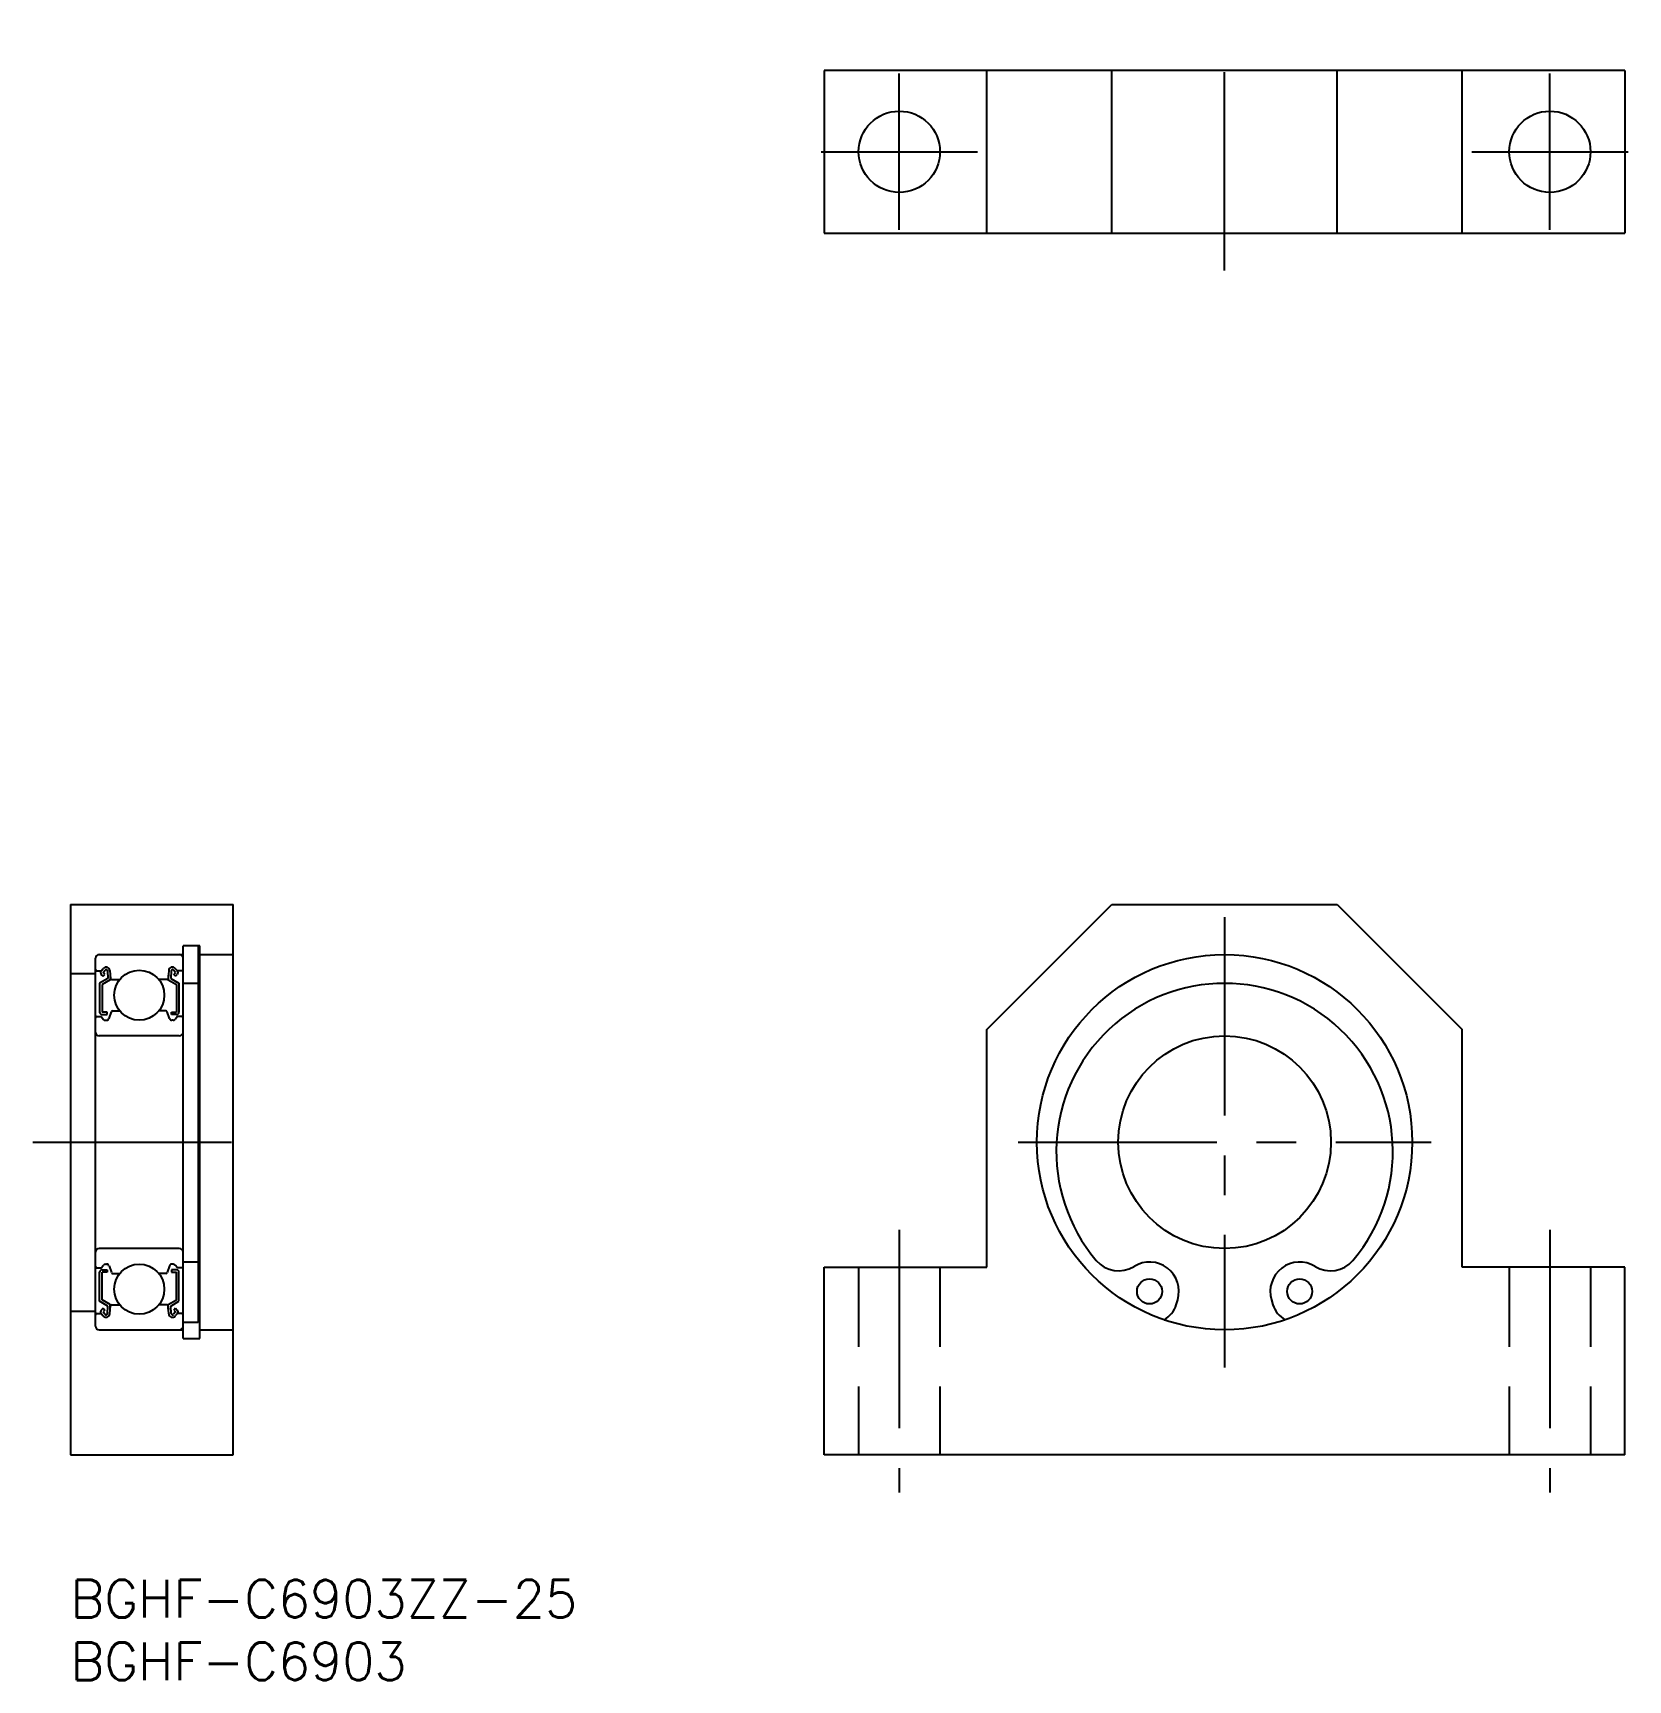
# Model space of a CAD drawing. Extents: x -3 to 125, y -8 to 124.
import ezdxf

# ---------------------------------------------------------------- set-up
doc = ezdxf.new("R2010")
doc.units = 0
doc.header["$LTSCALE"] = 0.5
doc.linetypes.add('CENTER', pattern=[50.8, 31.75, -6.35, 6.35, -6.35])
doc.linetypes.add('DASHED', pattern=[19.05, 12.7, -6.35])
for name, color, linetype in [('MSM_CENTER', 1, 'CENTER'), ('MSM_CONTINUOUS', 7, 'CONTINUOUS'), ('MSM_DASHED', 4, 'DASHED'), ('MSM_PART_NUMBER', 7, 'CONTINUOUS')]:
    doc.layers.add(name, color=color, linetype=linetype)
doc.styles.get("Standard").update_dxf_attribs({"font": 'txt.shx', "height": 3, "bigfont": 'bigfont.shx'})

msp = doc.modelspace()

# ---------------------------------------------------------------- linework, layer by layer
at = {"layer": 'MSM_CENTER'}
for p, q in [((92.25, 104.68), (92.25, 123.68)), ((66.25, 107.93), (66.25, 120.43)), ((118.25, 107.93), (118.25, 120.43)), ((60, 114.18), (72.5, 114.18)), ((112, 114.18), (124.5, 114.18)), ((92.25, 53), (92.25, 17)), ((-3, 35), (16, 35)), ((75.75, 35), (108.75, 35)), ((66.25, 28), (66.25, 7)), ((118.25, 28), (118.25, 7))]:
    msp.add_line(p, q, dxfattribs=at)
at = {"layer": 'MSM_CONTINUOUS'}
for p, q in [((124.25, 120.68), (60.25, 120.68)), ((60.25, 120.68), (60.25, 107.68)), ((73.25, 107.68), (73.25, 120.68)), ((83.25, 107.68), (83.25, 120.68)), ((101.25, 107.68), (101.25, 120.68)), ((111.25, 107.68), (111.25, 120.68)), ((124.25, 120.68), (124.25, 107.68)), ((60.25, 107.68), (124.25, 107.68)), ((0, 54), (0, 10)), ((0, 54), (13, 54)), ((13, 10), (13, 54)), ((73.25, 44), (83.25, 54)), ((83.25, 54), (101.25, 54)), ((101.25, 54), (111.25, 44)), ((9, 19.3, -1.3), (9, 50.7, -1.3)), ((10.35, 50.7, -2.6), (9, 50.7, -2.6)), ((10.2, 50.7, -1.3), (10.2, 20.58, -1.3)), ((10.35, 19.3, -1.4), (10.35, 50.7, -1.4)), ((2, 20.3, -1.3), (2, 49.7, -1.3)), ((2.3, 50, -1.3), (9, 50, -1.3)), ((2.45, 48.69, -1.3), (2.62, 48.89, -1.3)), ((2.6, 48.56, -1.3), (2.77, 48.76, -1.3)), ((3.15, 48.72, -1.3), (3.2, 48.09, -1.3)), ((7.85, 48.72, -1.3), (7.8, 48.09, -1.3)), ((8.4, 48.56, -1.3), (8.23, 48.76, -1.3)), ((8.55, 48.69, -1.3), (8.38, 48.89, -1.3)), ((10.35, 50, -2.6), (13, 50, -2.6)), ((0, 48.5, -1.3), (2, 48.5, -1.3)), ((2.1, 48.7, -1.3), (2.46, 48.7, -1.3)), ((2.98, 48.1, -1.3), (2.33, 47.72, -1.3)), ((2.33, 47.72, -1.3), (2.33, 45.4, -1.3)), ((2.6, 48.27, -1.3), (2.46, 48.42, -1.3)), ((3.18, 47.98, -1.3), (2.53, 47.61, -1.3)), ((2.53, 47.61, -1.3), (2.53, 45.4, -1.3)), ((2.74, 48.42, -1.3), (2.6, 48.56, -1.3)), ((2.6, 48.27, -1.3), (2.74, 48.42, -1.3)), ((2.95, 48.7, -1.3), (2.98, 48.1, -1.3)), ((3.18, 48.35, -1.3), (3.18, 47.98, -1.3)), ((3.3, 48, -1.3), (3.94, 48, -1.3)), ((7.7, 48, -1.3), (7.06, 48, -1.3)), ((7.82, 48.35, -1.3), (7.82, 47.98, -1.3)), ((7.82, 47.98, -1.3), (8.47, 47.61, -1.3)), ((8.05, 48.7, -1.3), (8.02, 48.1, -1.3)), ((8.02, 48.1, -1.3), (8.67, 47.72, -1.3)), ((8.26, 48.42, -1.3), (8.4, 48.56, -1.3)), ((8.4, 48.27, -1.3), (8.26, 48.42, -1.3)), ((8.4, 48.27, -1.3), (8.54, 48.42, -1.3)), ((8.47, 47.61, -1.3), (8.47, 45.4, -1.3)), ((8.9, 48.7, -1.3), (8.54, 48.7, -1.3)), ((8.67, 47.72, -1.3), (8.67, 45.4, -1.3)), ((10.2, 47.7, -2.6), (9, 47.7, -2.6)), ((2.1, 45.05, -1.3), (2.45, 45.05, -1.3)), ((2.45, 45.05, -1.3), (2.64, 44.82, -1.3)), ((2.93, 45.4, -1.3), (2.53, 45.4, -1.3)), ((2.53, 45.2, -1.3), (2.93, 45.2, -1.3)), ((2.93, 45.2, -1.3), (2.93, 45.4, -1.3)), ((3.08, 44.88, -1.3), (3.28, 45.43, -1.3)), ((3.37, 45.5, -1.3), (3.94, 45.5, -1.3)), ((7.63, 45.5, -1.3), (7.06, 45.5, -1.3)), ((7.92, 44.88, -1.3), (7.72, 45.43, -1.3)), ((8.07, 45.4, -1.3), (8.47, 45.4, -1.3)), ((8.07, 45.2, -1.3), (8.07, 45.4, -1.3)), ((8.47, 45.2, -1.3), (8.07, 45.2, -1.3)), ((8.55, 45.05, -1.3), (8.36, 44.82, -1.3)), ((8.9, 45.05, -1.3), (8.55, 45.05, -1.3)), ((8.7, 43.5, -1.3), (2.3, 43.5, -1.3)), ((2.79, 44.75, -1.3), (2.89, 44.75, -1.3)), ((8.21, 44.75, -1.3), (8.11, 44.75, -1.3)), ((73.25, 25), (73.25, 44)), ((111.25, 25), (111.25, 44)), ((0, 35, -1.3), (0, 35, -1.3)), ((8.7, 26.5, -1.3), (2.3, 26.5, -1.3)), ((2.45, 24.95, -1.3), (2.64, 25.18, -1.3)), ((2.79, 25.25, -1.3), (2.89, 25.25, -1.3)), ((3.08, 25.12, -1.3), (3.28, 24.57, -1.3)), ((7.92, 25.12, -1.3), (7.72, 24.57, -1.3)), ((8.21, 25.25, -1.3), (8.11, 25.25, -1.3)), ((8.55, 24.95, -1.3), (8.36, 25.18, -1.3)), ((10.2, 25.42, -2.6), (9, 25.42, -2.6)), ((2.1, 24.95, -1.3), (2.45, 24.95, -1.3)), ((2.33, 22.28, -1.3), (2.33, 24.6, -1.3)), ((2.53, 24.8, -1.3), (2.93, 24.8, -1.3)), ((2.53, 22.39, -1.3), (2.53, 24.6, -1.3)), ((2.93, 24.6, -1.3), (2.53, 24.6, -1.3)), ((2.93, 24.8, -1.3), (2.93, 24.6, -1.3)), ((3.37, 24.5, -1.3), (3.94, 24.5, -1.3)), ((7.63, 24.5, -1.3), (7.06, 24.5, -1.3)), ((8.47, 24.8, -1.3), (8.07, 24.8, -1.3)), ((8.07, 24.8, -1.3), (8.07, 24.6, -1.3)), ((8.07, 24.6, -1.3), (8.47, 24.6, -1.3)), ((8.47, 22.39, -1.3), (8.47, 24.6, -1.3)), ((8.9, 24.95, -1.3), (8.55, 24.95, -1.3)), ((8.67, 22.28, -1.3), (8.67, 24.6, -1.3)), ((60.25, 25), (73.25, 25)), ((60.25, 10), (60.25, 25)), ((124.25, 25), (111.25, 25)), ((124.25, 10), (124.25, 25)), ((3.18, 22.02, -1.3), (2.53, 22.39, -1.3)), ((7.82, 22.02, -1.3), (8.47, 22.39, -1.3)), ((88.39, 22.01), (88.5, 22.4)), ((96, 22.4), (96.11, 22.01)), ((0, 21.5, -1.3), (2, 21.5, -1.3)), ((2.1, 21.3, -1.3), (2.46, 21.3, -1.3)), ((2.98, 21.9, -1.3), (2.33, 22.28, -1.3)), ((2.45, 21.31, -1.3), (2.62, 21.11, -1.3)), ((2.6, 21.73, -1.3), (2.46, 21.58, -1.3)), ((2.6, 21.73, -1.3), (2.74, 21.58, -1.3)), ((2.74, 21.58, -1.3), (2.6, 21.44, -1.3)), ((2.6, 21.44, -1.3), (2.77, 21.24, -1.3)), ((2.95, 21.3, -1.3), (2.98, 21.9, -1.3)), ((3.15, 21.28, -1.3), (3.2, 21.91, -1.3)), ((3.18, 21.65, -1.3), (3.18, 22.02, -1.3)), ((3.3, 22, -1.3), (3.94, 22, -1.3)), ((7.7, 22, -1.3), (7.06, 22, -1.3)), ((7.85, 21.28, -1.3), (7.8, 21.91, -1.3)), ((7.82, 21.65, -1.3), (7.82, 22.02, -1.3)), ((8.02, 21.9, -1.3), (8.67, 22.28, -1.3)), ((8.05, 21.3, -1.3), (8.02, 21.9, -1.3)), ((8.4, 21.44, -1.3), (8.23, 21.24, -1.3)), ((8.4, 21.73, -1.3), (8.26, 21.58, -1.3)), ((8.26, 21.58, -1.3), (8.4, 21.44, -1.3)), ((8.55, 21.31, -1.3), (8.38, 21.11, -1.3)), ((8.4, 21.73, -1.3), (8.54, 21.58, -1.3)), ((8.9, 21.3, -1.3), (8.54, 21.3, -1.3)), ((2.3, 20, -1.3), (9, 20, -1.3)), ((10.2, 20.58, -2.6), (9, 20.58, -2.6)), ((10.35, 20, -2.6), (13, 20, -2.6)), ((9, 19.3, -2.6), (10.35, 19.3, -2.6)), ((0, 10), (13, 10)), ((124.25, 10), (60.25, 10))]:
    msp.add_line(p, q, dxfattribs=at)
for centre, radius in [((66.25, 114.18), 3.25), ((118.25, 114.18), 3.25), ((5.5, 46.75, -1.3), 2), ((92.25, 35), 15), ((92.25, 35), 8.5), ((5.5, 23.25, -1.3), 2), ((86.25, 23.07), 1), ((98.25, 23.07), 1)]:
    msp.add_circle(centre, radius, dxfattribs=at)
for centre, radius, start, end in [((2.3, 49.7, -1.3), 0.3, 90, 180), ((2.1, 48.8, -1.3), 0.1, 180, 270), ((2.85, 48.7, -1.3), 0.3, 4.9347, 140.1381), ((2.85, 48.7, -1.3), 0.1, 3.1016, 139.9513), ((8.15, 48.7, -1.3), 0.3, 39.8619, 175.0653), ((8.15, 48.7, -1.3), 0.1, 40.0487, 176.8984), ((8.7, 49.7, -1.3), 0.3, 0, 90), ((8.9, 48.8, -1.3), 0.1, 270, 0), ((2.6, 48.56, -1.3), 0.2, 140.138, 225.0003), ((3.3, 48.1, -1.3), 0.1, 184.9347, 269.9991), ((7.7, 48.1, -1.3), 0.1, 270.0009, 355.0653), ((8.4, 48.56, -1.3), 0.2, 314.9997, 39.862), ((92.25, 34.25), 13.45, 319.7222, 220.2778), ((2.1, 44.95, -1.3), 0.1, 90, 180), ((2.53, 45.4, -1.3), 0.2, 180, 270), ((2.79, 44.95, -1.3), 0.2, 219.977, 270.0002), ((2.89, 44.95, -1.3), 0.2, 270, 339.9912), ((3.37, 45.4, -1.3), 0.1, 89.9999, 159.9917), ((7.63, 45.4, -1.3), 0.1, 20.0083, 90.0001), ((8.11, 44.95, -1.3), 0.2, 200.0088, 270), ((8.21, 44.95, -1.3), 0.2, 269.9998, 320.023), ((8.47, 45.4, -1.3), 0.2, 270, 0), ((8.9, 44.95, -1.3), 0.1, 0, 90), ((2.3, 43.8, -1.3), 0.3, 180, 270), ((8.7, 43.8, -1.3), 0.3, 270, 0), ((2.3, 26.2, -1.3), 0.3, 90, 180), ((8.7, 26.2, -1.3), 0.3, 0, 90), ((2.1, 25.05, -1.3), 0.1, 180, 270), ((2.79, 25.05, -1.3), 0.2, 89.9998, 140.023), ((2.89, 25.05, -1.3), 0.2, 20.0088, 90), ((8.11, 25.05, -1.3), 0.2, 90, 159.9912), ((8.21, 25.05, -1.3), 0.2, 39.977, 90.0002), ((8.9, 25.05, -1.3), 0.1, 270, 0), ((83.78, 27.07), 2.35, 220.2778, 301.6812), ((86.25, 23.07), 2.35, 343.431, 121.6812), ((98.25, 23.07), 2.35, 58.3188, 196.569), ((100.72, 27.07), 2.35, 238.3188, 319.7222), ((2.53, 24.6, -1.3), 0.2, 90, 180), ((3.37, 24.6, -1.3), 0.1, 200.0083, 270.0001), ((7.63, 24.6, -1.3), 0.1, 269.9999, 339.9917), ((8.47, 24.6, -1.3), 0.2, 0, 90), ((2.1, 21.2, -1.3), 0.1, 90, 180), ((2.6, 21.44, -1.3), 0.2, 134.9997, 219.862), ((2.85, 21.3, -1.3), 0.3, 219.8619, 355.0653), ((2.85, 21.3, -1.3), 0.1, 220.0487, 356.8984), ((3.3, 21.9, -1.3), 0.1, 90.0009, 175.0653), ((7.7, 21.9, -1.3), 0.1, 4.9347, 89.9991), ((8.15, 21.3, -1.3), 0.3, 184.9347, 320.1381), ((8.15, 21.3, -1.3), 0.1, 183.1016, 319.9513), ((8.4, 21.44, -1.3), 0.2, 320.138, 45.0003), ((8.9, 21.2, -1.3), 0.1, 0, 90), ((86.47, 22.58), 2, 297.6026, 343.431), ((98.03, 22.58), 2, 196.569, 242.3974), ((2.3, 20.3, -1.3), 0.3, 180, 270), ((8.7, 20.3, -1.3), 0.3, 270, 0)]:
    msp.add_arc(centre, radius, start, end, dxfattribs=at)
at = {"layer": 'MSM_DASHED'}
for p, q in [((63, 25), (63, 10)), ((69.5, 25), (69.5, 10)), ((115, 25), (115, 10)), ((121.5, 25), (121.5, 10))]:
    msp.add_line(p, q, dxfattribs=at)

# ---------------------------------------------------------------- texts
at = {"layer": 'MSM_PART_NUMBER'}
for s, p in [('BGHF-C6903ZZ-25', (0, -3)), ('BGHF-C6903', (0, -8))]:
    msp.add_text(s, height=3, dxfattribs=at).set_placement(p)

doc.saveas('drawing.dxf')
